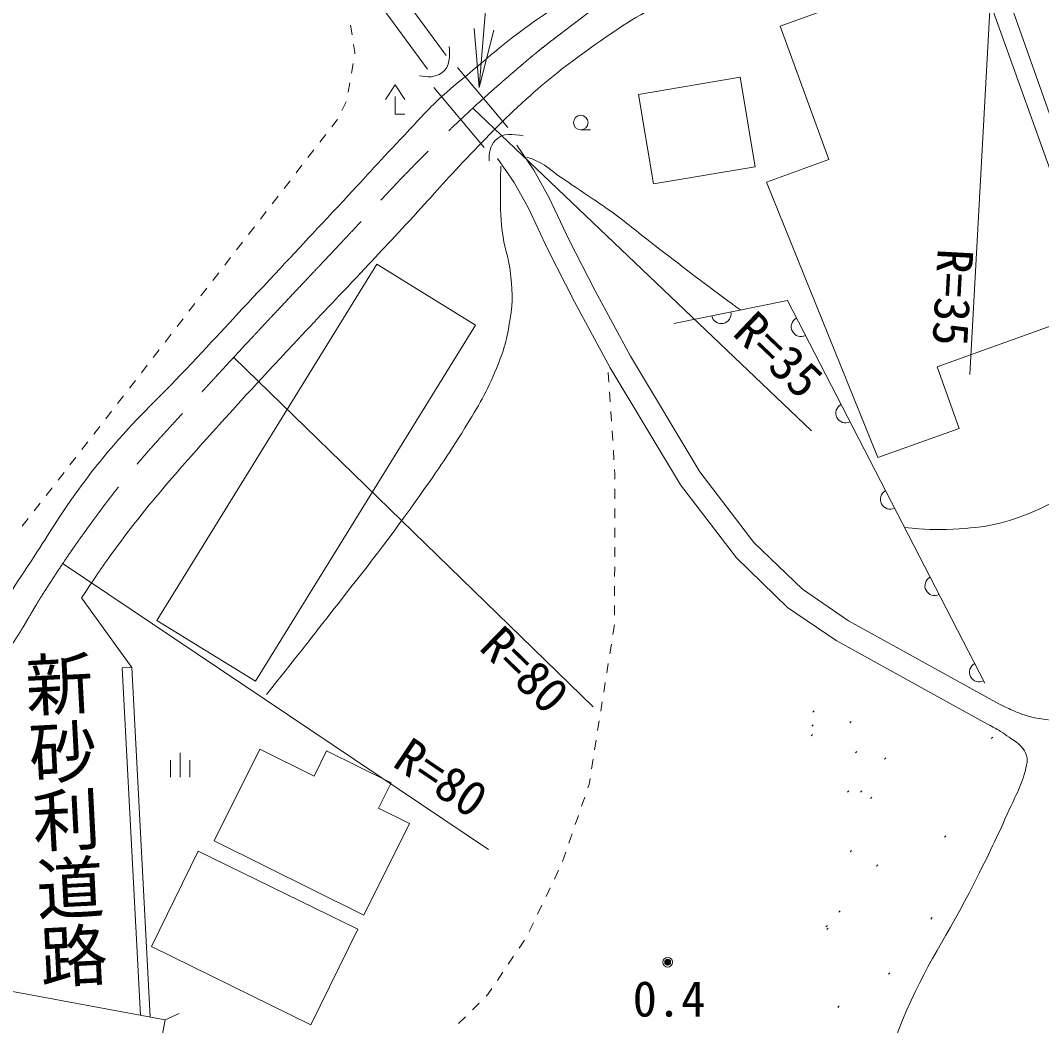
# Model space of a CAD drawing. Units: millimetres, scale not verified. Extents: x 40000 to 680000, y 20000 to 380000.
# Drawn here: x 282394 to 334940, y 239362 to 291092 of the extents above; entities that cross this region are included whole.
import ezdxf
from ezdxf.enums import TextEntityAlignment as Align

# ---------------------------------------------------------------- set-up
doc = ezdxf.new("R2010")
doc.units = ezdxf.units.MM
doc.header["$LTSCALE"] = 1000
doc.header["$PDMODE"] = 32
doc.header["$PDSIZE"] = 500
doc.linetypes.add('CHAIN', pattern=[18.5, 12, -1.5, 3.5, -1.5])
for name, color, linetype, lineweight in [('M-BGD', 7, 'Continuous', 13), ('M-BGD-HTXT', 7, 'Continuous', 13), ('M-BGD-OTRS1', 7, 'Continuous', 13), ('M-BMK', 2, 'CHAIN', 13), ('M-STR-HTXT', 7, 'Continuous', 13), ('M-TTL-TXT', 7, 'Continuous', 13)]:
    doc.layers.add(name, color=color, linetype=linetype, lineweight=lineweight)
doc.styles.add('@ＭＳ ゴシック', font='')
doc.styles.add('ＭＳ ゴシック', font='')
doc.styles.get('@ＭＳ ゴシック').set_extended_font_data('@MS Gothic')
doc.styles.get('ＭＳ ゴシック').set_extended_font_data('MS Gothic')

# ---------------------------------------------------------------- blocks, each defined once
blk = doc.blocks.new('open_arrow')
at = {"color": 0, "linetype": 'Continuous', "lineweight": -2}
blk.add_lwpolyline([(7.5, 1.25), (0, 0), (7.5, -1.25)], dxfattribs=at)

msp = doc.modelspace()

# ---------------------------------------------------------------- linework, layer by layer
at = {"layer": 'M-BGD'}
for p, q in [((331428, 294406), (321495, 290792)), ((331428, 294406), (337934, 276269)), ((332835, 293382), (337524, 280115)), ((299461, 290353), (299381, 290846)), ((321495, 290792), (323990, 283934)), ((299609, 289437), (299540, 289859)), ((299596, 289365), (299609, 289437)), ((299428, 288380), (299512, 288873)), ((314198, 287284), (319430, 288165)), ((319430, 288165), (320206, 283561)), ((299260, 287394), (299344, 287887)), ((301179, 287022), (301679, 287772)), ((302179, 287022), (301679, 287772)), ((298935, 286459), (299156, 286908)), ((301679, 286272), (301679, 287172)), ((314973, 282680), (314198, 287284)), ((298414, 285612), (298699, 285980)), ((298699, 285980), (298714, 286011)), ((302179, 286272), (301679, 286272)), ((311226, 285462), (311726, 285462)), ((297801, 284821), (298108, 285216)), ((297189, 284030), (297495, 284426)), ((323990, 283934), (320784, 282768)), ((296577, 283240), (296883, 283635)), ((320206, 283561), (314973, 282680)), ((295965, 282449), (296271, 282844)), ((320784, 282768), (326506, 268591)), ((295353, 281658), (295659, 282054)), ((294740, 280868), (295046, 281263)), ((294128, 280077), (294434, 280472)), ((293516, 279286), (293822, 279682)), ((289414, 260217), (300732, 278545)), ((292904, 278495), (293210, 278891)), ((300732, 278545), (305803, 275413)), ((292291, 277705), (292598, 278100)), ((291679, 276914), (291985, 277309)), ((291067, 276123), (291373, 276519)), ((337934, 276269), (329566, 273267)), ((290455, 275333), (290761, 275728)), ((305803, 275413), (294485, 257085)), ((289843, 274542), (290149, 274937)), ((289230, 273751), (289536, 274147)), ((288618, 272961), (288924, 273356)), ((329566, 273267), (330703, 270096)), ((312677, 272469), (312644, 272968)), ((288006, 272170), (288312, 272565)), ((287394, 271379), (287700, 271775)), ((312742, 271471), (312709, 271970)), ((286781, 270589), (287088, 270984)), ((312807, 270473), (312775, 270972)), ((286169, 269798), (286475, 270193)), ((330703, 270096), (326506, 268591)), ((312872, 269475), (312840, 269974)), ((285557, 269007), (285863, 269403)), ((284944, 268217), (285232, 268588)), ((285232, 268588), (285251, 268612)), ((312937, 268477), (312905, 268976)), ((284331, 267427), (284637, 267822)), ((312984, 267770), (312970, 267978)), ((312983, 267479), (312984, 267770)), ((283717, 266638), (284024, 267033)), ((312980, 266479), (312982, 266979)), ((283103, 265848), (283410, 266243)), ((312978, 265479), (312979, 265979)), ((282490, 265059), (282797, 265453)), ((312976, 264479), (312977, 264979)), ((312973, 263479), (312975, 263979)), ((312971, 262479), (312972, 262979)), ((312969, 261479), (312970, 261979)), ((288122, 257799), (285542, 261382)), ((312966, 260479), (312968, 260979)), ((294485, 257085), (289414, 260217)), ((312881, 259485), (312959, 259979)), ((312724, 258498), (312802, 258991)), ((312567, 257510), (312646, 258004)), ((288122, 257799), (287622, 257772)), ((287622, 257772), (288566, 239888)), ((288122, 257799), (289072, 239794)), ((312411, 256522), (312489, 257016)), ((312254, 255535), (312332, 256029)), ((323167, 255493), (323238, 255564)), ((312097, 254547), (312175, 255041)), ((325073, 254938), (325143, 255009)), ((323080, 254270), (323151, 254341)), ((323117, 254766), (323188, 254837)), ((311940, 253559), (312019, 254053)), ((332353, 254132), (332424, 254203)), ((290616, 252145), (290616, 253395)), ((294710, 253595), (292358, 248876)), ((297502, 252204), (294710, 253595)), ((298152, 253509), (297502, 252204)), ((301470, 251855), (298152, 253509)), ((325365, 253405), (325435, 253476)), ((290116, 252145), (290116, 253020)), ((291116, 252145), (291116, 253020)), ((311784, 252572), (311862, 253066)), ((326857, 253071), (326928, 253142)), ((301470, 251855), (300820, 250551)), ((311595, 251592), (311657, 251773)), ((311657, 251773), (311705, 252078)), ((324946, 251370), (325016, 251440)), ((325619, 251373), (325690, 251444)), ((311268, 250647), (311431, 251120)), ((326142, 251046), (326213, 251117)), ((302415, 249756), (300820, 250551)), ((310942, 249702), (311105, 250174)), ((300064, 245036), (302415, 249756)), ((310616, 248756), (310779, 249229)), ((329950, 249058), (330021, 249129)), ((292358, 248876), (300064, 245036)), ((291546, 248338), (289137, 243424)), ((299753, 244316), (291546, 248338)), ((310290, 247811), (310453, 248284)), ((325094, 248296), (325165, 248366)), ((326449, 247569), (326520, 247640)), ((309873, 246903), (310090, 247354)), ((309440, 246002), (309657, 246452)), ((309007, 245100), (309224, 245551)), ((324503, 245196), (324573, 245266)), ((329239, 244847), (329309, 244918)), ((308574, 244199), (308791, 244649)), ((323846, 244449), (323917, 244520)), ((323882, 244309), (323952, 244380)), ((297344, 239401), (299753, 244316)), ((289137, 243424), (297344, 239401)), ((308050, 243349), (308329, 243765)), ((307493, 242519), (307772, 242934)), ((306937, 241688), (307215, 242103)), ((327063, 242000), (327134, 242070)), ((281186, 241255), (289841, 239652)), ((306435, 240940), (306658, 241273)), ((306364, 240870), (306435, 240940)), ((305651, 240169), (306008, 240520)), ((324458, 240300), (324529, 240371)), ((289841, 239652), (289304, 236755)), ((289841, 239652), (290557, 239991)), ((304938, 239468), (305295, 239818))]:
    msp.add_line(p, q, dxfattribs=at)
for points in [[(303341, 288584), (293990, 301307), (292091, 303643), (290878, 305298), (290272, 306679), (289739, 308496), (289372, 310653), (289203, 312446), (288864, 314191), (288282, 316929)], [(304308, 289295), (294940, 302041), (293041, 304376), (291924, 305901), (291402, 307091), (290910, 308767), (290563, 310810), (290392, 312618), (290040, 314430), (289456, 317178)], [(307930, 284673), (308816, 283383), (309602, 281970), (310615, 279824), (311967, 277174), (313780, 273806), (317346, 267864), (320141, 264227), (322629, 261815), (325005, 260197), (332744, 255926)], [(306941, 283994), (307795, 282750), (308534, 281422), (309537, 279295), (310904, 276617), (312736, 273212), (316353, 267188), (319242, 263426), (321868, 260882), (324376, 259173), (332164, 254875)], [(316009, 275490), (321857, 276685), (332019, 256991)]]:
    msp.add_lwpolyline(points, dxfattribs=at)
for centre, radius in [((311226, 285837), 375), ((315699, 242623), 150), ((315699, 242623), 120), ((315699, 242623), 90), ((315699, 242623), 60), ((315699, 242623), 30), ((315699, 242623), 20)]:
    msp.add_circle(centre, radius, dxfattribs=at)
for centre, start, end in [((318459, 275990), 191.5532, 11.5532), ((322559, 275324), 117.2935, 297.2935), ((324852, 270881), 117.2935, 297.2935), ((327145, 266438), 117.2935, 297.2935), ((329438, 261994), 117.2935, 297.2935), ((331730, 257551), 117.2935, 297.2935)]:
    msp.add_arc(centre, 500, start, end, dxfattribs=at)
for points, knots in [([(212314, 256273), (213374, 256266), (213661, 256254), (214523, 256223), (216270, 256159), (217242, 256010), (218987, 255895), (221002, 255762), (222131, 255705), (224148, 255604), (226064, 255509), (227138, 255458), (229055, 255386), (231368, 255300), (232665, 255281), (234979, 255204), (237239, 255129), (238506, 255123), (240763, 254994), (243161, 254857), (244505, 254765), (246894, 254509), (249163, 254266), (250428, 254077), (252685, 253734), (254652, 253435), (255738, 253164), (257710, 252898), (259114, 252709), (259904, 252594), (261320, 252534), (262749, 252474), (263556, 252493), (264979, 252631), (267952, 252921), (269674, 252921), (272547, 253740), (273853, 254112), (274565, 254420), (275770, 255048), (276696, 255532), (277164, 255911), (277950, 256599), (278762, 257310), (279131, 257806), (279792, 258659), (281126, 260382), (281731, 261452), (282942, 263263), (283805, 264554), (284221, 265322), (285124, 266585), (285889, 267655), (286338, 268243), (287196, 269239), (288566, 270829), (289462, 271602), (290903, 273128), (292479, 274796), (293346, 275746), (294912, 277423), (296520, 279146), (297424, 280109), (299031, 281833), (300265, 283157), (300940, 283914), (302185, 285227), (302848, 285927), (303196, 286343), (303897, 287004), (304496, 287569), (304865, 287850), (305497, 288377), (306591, 289291), (307181, 289833), (308332, 290674), (309603, 291604), (310357, 292066), (311676, 292928), (312935, 293751), (313608, 294276), (314947, 294963), (317699, 296377), (319397, 296867), (322362, 297753), (324064, 298261), (325069, 298371), (326832, 298589), (328736, 298825), (329821, 298780), (331739, 298771), (333564, 298761), (334583, 298622), (336404, 298498), (338866, 298331), (340241, 298179), (342704, 298013), (345470, 297827), (347021, 297721), (349791, 297607), (351986, 297518), (353216, 297461), (355413, 297438), (359729, 297392), (362147, 297396), (366462, 297480), (369913, 297548), (371846, 297630), (375295, 297771), (377809, 297874), (379217, 297948), (381728, 298109), (383326, 298212), (384218, 298301), (385815, 298416), (388183, 298587), (389514, 298622), (391881, 298816), (392639, 298878), (393065, 298910), (393820, 299001), (394478, 299081), (394872, 299070), (395486, 299319), (395689, 299402), (395798, 299480), (395945, 299642), (396082, 299793), (396202, 299891), (396204, 300094), (396208, 300774), (396058, 301174), (395726, 301767)], [0, 0, 0, 0, 1, 1, 1, 2, 2, 2, 3, 3, 3, 4, 4, 4, 5, 5, 5, 6, 6, 6, 7, 7, 7, 8, 8, 8, 9, 9, 9, 10, 10, 10, 11, 11, 11, 12, 12, 12, 13, 13, 13, 14, 14, 14, 15, 15, 15, 16, 16, 16, 17, 17, 17, 18, 18, 18, 19, 19, 19, 20, 20, 20, 21, 21, 21, 22, 22, 22, 23, 23, 23, 24, 24, 24, 25, 25, 25, 26, 26, 26, 27, 27, 27, 28, 28, 28, 29, 29, 29, 30, 30, 30, 31, 31, 31, 32, 32, 32, 33, 33, 33, 34, 34, 34, 35, 35, 35, 36, 36, 36, 37, 37, 37, 38, 38, 38, 39, 39, 39, 40, 40, 40, 41, 41, 41, 42, 42, 42, 43, 43, 43, 44, 44, 44, 44]), ([(285542, 261382), (286360, 262615), (286586, 262952), (287300, 263926), (288063, 264966), (288511, 265535), (289336, 266527), (290211, 267579), (290721, 268153), (291630, 269176), (293476, 271255), (294547, 272387), (296438, 274425), (297695, 275780), (298420, 276519), (299685, 277866), (300841, 279096), (301489, 279786), (302635, 281025), (303707, 282184), (304273, 282866), (305366, 284005), (306528, 285218), (307171, 285909), (308419, 287034), (309543, 288049), (310209, 288582), (311438, 289467), (312930, 290540), (313782, 291139), (315412, 291987), (317008, 292816), (317968, 293151), (319653, 293780), (320852, 294227), (321527, 294477), (322761, 294816), (323673, 295066), (324191, 295183), (325119, 295365), (325878, 295514), (326305, 295596), (327074, 295688), (327878, 295784), (328332, 295816), (329141, 295849), (330339, 295899), (331013, 295935), (332211, 295882), (333659, 295817), (334466, 295708), (335910, 295575), (337719, 295408), (338728, 295269), (340538, 295110), (342297, 294956), (343283, 294871), (345045, 294755), (347449, 294597), (348797, 294531), (351204, 294444), (354269, 294334), (355988, 294313), (359055, 294299), (361194, 294288), (362674, 294292), (364419, 294313)], [0, 0, 0, 0, 1, 1, 1, 2, 2, 2, 3, 3, 3, 4, 4, 4, 5, 5, 5, 6, 6, 6, 7, 7, 7, 8, 8, 8, 9, 9, 9, 10, 10, 10, 11, 11, 11, 12, 12, 12, 13, 13, 13, 14, 14, 14, 15, 15, 15, 16, 16, 16, 17, 17, 17, 18, 18, 18, 19, 19, 19, 20, 20, 20, 21, 21, 21, 22, 22, 22, 22]), ([(308455, 284054), (308751, 283957), (308848, 283913), (309087, 283796), (309514, 283587), (309694, 283369), (310085, 283099), (311113, 282391), (311710, 282025), (312728, 281304), (313619, 280672), (314068, 280253), (314936, 279591), (316469, 278421), (317320, 277757), (318871, 276611), (319093, 276447), (319163, 276394), (319440, 276191)], [0, 0, 0, 0, 1, 1, 1, 2, 2, 2, 3, 3, 3, 4, 4, 4, 5, 5, 5, 6, 6, 6, 6]), ([(295055, 256399), (296569, 258292), (296955, 258784), (298156, 260325), (299984, 262668), (301037, 263961), (302760, 266382), (303782, 267818), (304347, 268629), (305268, 270131), (305975, 271282), (306378, 271935), (306892, 273184), (307284, 274137), (307431, 274710), (307595, 275728), (307750, 276692), (307701, 277257), (307592, 278227), (307515, 278905), (307332, 279261), (307228, 279935), (307089, 280833), (307095, 281349), (307091, 282257), (307088, 282779), (307088, 282958), (307116, 283593)], [0, 0, 0, 0, 1, 1, 1, 2, 2, 2, 3, 3, 3, 4, 4, 4, 5, 5, 5, 6, 6, 6, 7, 7, 7, 8, 8, 8, 9, 9, 9, 9]), ([(332744, 255926), (333119, 255735), (333224, 255678), (333544, 255546), (333767, 255453), (333890, 255392), (334123, 255325), (334684, 255165), (335013, 255128), (335592, 255057), (336708, 254921), (337353, 254947), (338470, 255076), (340550, 255317), (341748, 255529), (343680, 256337), (345005, 256890), (345809, 257240), (346805, 258275), (347334, 258824), (347519, 259274), (347678, 260020), (347843, 260796), (347815, 261270), (347676, 262052), (347503, 263024), (347142, 263500), (346877, 264451), (346693, 265108), (346598, 265482), (346513, 266159), (346416, 266934), (346385, 267383), (346477, 268158), (346567, 268925), (346631, 269405), (347058, 270048), (347653, 270944), (348160, 271333), (349016, 271984), (350698, 273262), (351725, 273887), (353620, 274819), (355764, 275873), (356983, 276448), (359242, 277224), (362584, 278372), (364507, 278896), (367965, 279623), (371871, 280444), (374099, 280706), (378051, 281258), (382277, 281848), (384660, 282051), (388901, 282512), (392207, 282872), (394049, 283200), (397369, 283383), (399988, 283527), (401460, 283473), (404081, 283579), (404121, 283580), (404159, 283582), (404197, 283583)], [0, 0, 0, 0, 1, 1, 1, 2, 2, 2, 3, 3, 3, 4, 4, 4, 5, 5, 5, 6, 6, 6, 7, 7, 7, 8, 8, 8, 9, 9, 9, 10, 10, 10, 11, 11, 11, 12, 12, 12, 13, 13, 13, 14, 14, 14, 15, 15, 15, 16, 16, 16, 17, 17, 17, 18, 18, 18, 19, 19, 19, 20, 20, 20, 21, 21, 21, 21]), ([(327887, 264999), (329015, 264868), (329418, 264868), (330398, 264912), (332084, 264988), (333063, 265191), (334614, 265857), (335946, 266429), (336634, 266920), (337740, 267856), (338581, 268568), (338786, 269221), (339485, 270073), (339875, 270549), (340001, 270702), (340493, 271281)], [0, 0, 0, 0, 1, 1, 1, 2, 2, 2, 3, 3, 3, 4, 4, 4, 5, 5, 5, 5]), ([(323653, 227342), (324587, 229997), (324823, 230678), (325549, 232825), (326447, 235478), (326716, 237050), (327785, 239640), (328976, 242528), (330089, 243936), (331492, 246727), (332227, 248190), (332624, 249017), (333297, 250509), (333687, 251372), (333978, 251844), (334170, 252771), (334208, 252956), (334228, 253075), (334170, 253256), (334105, 253458), (334038, 253567), (333895, 253724), (333690, 253950), (333522, 254020), (333273, 254197), (333100, 254321), (333003, 254390), (332823, 254504), (332574, 254662), (332482, 254707), (332164, 254875)], [0, 0, 0, 0, 1, 1, 1, 2, 2, 2, 3, 3, 3, 4, 4, 4, 5, 5, 5, 6, 6, 6, 7, 7, 7, 8, 8, 8, 9, 9, 9, 10, 10, 10, 10])]:
    msp.add_open_spline(points, degree=3, knots=knots, dxfattribs=at)
msp.add_point((315699, 242623), dxfattribs=at)
at = {"layer": 'M-BGD-OTRS1'}
for p, q in [((307477, 285588), (304892, 288673)), ((306250, 284560), (303666, 287646))]:
    msp.add_line(p, q, dxfattribs=at)
for points in [[(302933, 288247), (303339, 288174), (303714, 288134), (304082, 288398), (304527, 288717), (304480, 289249), (304463, 289747)], [(306507, 283861), (306509, 284265), (306545, 284607), (306841, 284927), (307223, 285340), (307747, 285227), (308262, 285153)]]:
    msp.add_open_spline(points, degree=3, knots=[0, 0, 0, 0, 1, 1, 1, 2, 2, 2, 2], dxfattribs=at)
at = {"layer": 'M-BMK'}
msp.add_open_spline([(160707, 278097), (162035, 276696), (162396, 276309), (163537, 275222), (164583, 274226), (165201, 273702), (166283, 272745), (167639, 271547), (168384, 270857), (169789, 269716), (171828, 268060), (172993, 267154), (175144, 265646), (177033, 264320), (178077, 263548), (180063, 262371), (182987, 260639), (184647, 259696), (187695, 258192), (189219, 257440), (190086, 257042), (191663, 256411), (193075, 255846), (193905, 255627), (195371, 255223), (196466, 254921), (197086, 254764), (198206, 254569), (199408, 254359), (200092, 254309), (201306, 254177), (202566, 254039), (203270, 253932), (204536, 253875), (205547, 253830), (206114, 253828), (207125, 253833), (210425, 253850), (212272, 253986), (215572, 254031), (218695, 254073), (220445, 254042), (223568, 254031), (225868, 254023), (227156, 254019), (229456, 253994), (231116, 253976), (232045, 253972), (233704, 253931), (235513, 253886), (236526, 253864), (238332, 253761), (240086, 253662), (241067, 253570), (242815, 253398), (244933, 253189), (246112, 253003), (248220, 252712), (248928, 252615), (249323, 252552), (250028, 252440), (250805, 252315), (251236, 252215), (252015, 252100), (253241, 251920), (253936, 251874), (255165, 251713), (256284, 251566), (256905, 251442), (258024, 251301), (259507, 251113), (260335, 250947), (261829, 250889), (263550, 250822), (264518, 250912), (266239, 251010), (267439, 251079), (268117, 251088), (269308, 251255), (270926, 251480), (271872, 251478), (273427, 251982), (274381, 252290), (274909, 252509), (275782, 253002), (276947, 253661), (277632, 254013), (278641, 254892), (279444, 255592), (279812, 256076), (280483, 256903), (281141, 257716), (281456, 258213), (282034, 259084), (282716, 260114), (283013, 260746), (283684, 261783), (284467, 262993), (284911, 263669), (285756, 264836), (286659, 266083), (287177, 266773), (288155, 267962), (289107, 269119), (289695, 269721), (290699, 270833), (291774, 272024), (292381, 272687), (293471, 273864), (295503, 276058), (296661, 277270), (298711, 279448), (300453, 281297), (301389, 282372), (303182, 284173), (305087, 286086), (306211, 287105), (308262, 288861), (309196, 289662), (309751, 290073), (310733, 290815), (311732, 291570), (312271, 292033), (313350, 292669), (314474, 293331), (315162, 293598), (316349, 294141), (317694, 294756), (318437, 295139), (319838, 295613), (321022, 296013), (321721, 296128), (322946, 296376), (324298, 296650), (325064, 296765), (326435, 296921), (327827, 297080), (328612, 297136), (330013, 297183), (331316, 297228), (332047, 297153), (333350, 297109), (335921, 297023), (337361, 296975), (339929, 296818), (343056, 296627), (344800, 296417), (347925, 296200), (349756, 296073), (350781, 295992), (352614, 295910), (354313, 295833), (355266, 295803), (356966, 295787), (359933, 295758), (361596, 295796), (364563, 295860), (367943, 295932), (369835, 296044), (373213, 296187), (376795, 296338), (378802, 296419), (382382, 296614), (385492, 296783), (387237, 296853), (390342, 297105), (393776, 297383), (395700, 297554), (399120, 297977), (402754, 298427), (404780, 298765), (408388, 299394), (412613, 300132), (414951, 300701), (419174, 301448), (421256, 301816), (422427, 301999), (424517, 302320), (426354, 302603), (427381, 302779), (429224, 303016), (430810, 303220), (431699, 303347), (433295, 303465), (434973, 303589), (435918, 303584), (437600, 303640), (439885, 303716), (441174, 303590), (443452, 303785), (445005, 303919), (445867, 304067), (447414, 304258), (451089, 304712), (452257, 304897), (456807, 305549)], degree=3, knots=[0, 0, 0, 0, 1, 1, 1, 2, 2, 2, 3, 3, 3, 4, 4, 4, 5, 5, 5, 6, 6, 6, 7, 7, 7, 8, 8, 8, 9, 9, 9, 10, 10, 10, 11, 11, 11, 12, 12, 12, 13, 13, 13, 14, 14, 14, 15, 15, 15, 16, 16, 16, 17, 17, 17, 18, 18, 18, 19, 19, 19, 20, 20, 20, 21, 21, 21, 22, 22, 22, 23, 23, 23, 24, 24, 24, 25, 25, 25, 26, 26, 26, 27, 27, 27, 28, 28, 28, 29, 29, 29, 30, 30, 30, 31, 31, 31, 32, 32, 32, 33, 33, 33, 34, 34, 34, 35, 35, 35, 36, 36, 36, 37, 37, 37, 38, 38, 38, 39, 39, 39, 40, 40, 40, 41, 41, 41, 42, 42, 42, 43, 43, 43, 44, 44, 44, 45, 45, 45, 46, 46, 46, 47, 47, 47, 48, 48, 48, 49, 49, 49, 50, 50, 50, 51, 51, 51, 52, 52, 52, 53, 53, 53, 54, 54, 54, 55, 55, 55, 56, 56, 56, 57, 57, 57, 58, 58, 58, 59, 59, 59, 60, 60, 60, 61, 61, 61, 62, 62, 62, 63, 63, 63, 64, 64, 64, 65, 65, 65, 65], dxfattribs=at)
at = {"layer": 'M-STR-HTXT'}
for p, q in [((332574, 297111), (331254, 272871)), ((305676, 286569), (323096, 269965)), ((293382, 273746), (311873, 255771)), ((284586, 263130), (306487, 248417))]:
    msp.add_line(p, q, dxfattribs=at)
at = {"layer": 'M-TTL-TXT'}
msp.add_lwpolyline([(306002, 287643), (308299, 315738), (333582, 315738)], dxfattribs=at)

# ---------------------------------------------------------------- block references
at = {"layer": 'M-TTL-TXT', "xscale": 400, "yscale": 400, "rotation": 85.3}
msp.add_blockref('open_arrow', (306002, 287643), dxfattribs=at)

# ---------------------------------------------------------------- texts
at = {"layer": 'M-BGD', "style": 'ＭＳ ゴシック'}
msp.add_text('0.4', height=1833, dxfattribs=at).set_placement((315769, 240741), align=Align.MIDDLE_CENTER)
at = {"layer": 'M-BGD-HTXT', "style": '@ＭＳ ゴシック'}
msp.add_text('新砂利道路', height=2566, rotation=273.02, dxfattribs=at).set_placement((284715, 249973), align=Align.MIDDLE_CENTER)
at = {"layer": 'M-STR-HTXT', "style": 'ＭＳ ゴシック'}
for s, rotation, p in [('R=35', 266.883, (328917, 276919)), ('R=35', 316.374, (320394, 272824)), ('R=80', 315.811, (307334, 256628)), ('R=80', 326.108, (303228, 250907))]:
    msp.add_text(s, height=1833, rotation=rotation, dxfattribs=at).set_placement(p, align=Align.BOTTOM_CENTER)

doc.saveas('drawing.dxf')
